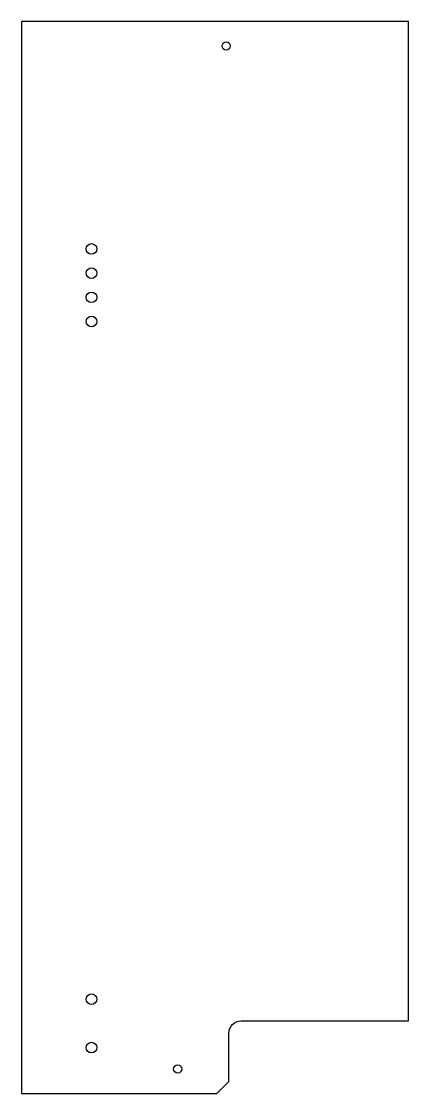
# Model space of a CAD drawing. Header units: millimetres. Extents: x -160 to 0, y -31 to 412.
import ezdxf

# ---------------------------------------------------------------- set-up
doc = ezdxf.new("R2010")
doc.units = ezdxf.units.MM
doc.layers.get('0').update_dxf_attribs({"linetype": 'CONTINUOUS'})

msp = doc.modelspace()

# ---------------------------------------------------------------- linework, layer by layer
msp.add_lwpolyline([(-79.27, -31.5), (-74.27, -26.5), (-74.27, -6.48, -0.414214), (-69.27, -1.48), (-0.1, -1.48), (-0.1, 411.5), (-160, 411.5), (-160, -31.5)], format="xyb", close=True)
for centre, radius in [((-75.44, 401.35), 1.7), ((-131.05, 317.5), 2.2), ((-131.05, 307.5), 2.2), ((-131.05, 297.5), 2.2), ((-131.05, 287.5), 2.2), ((-131.05, 7.5), 2.2), ((-131.05, -12.5), 2.2), ((-95.44, -21.35), 1.7)]:
    msp.add_circle(centre, radius)

doc.saveas('drawing.dxf')
